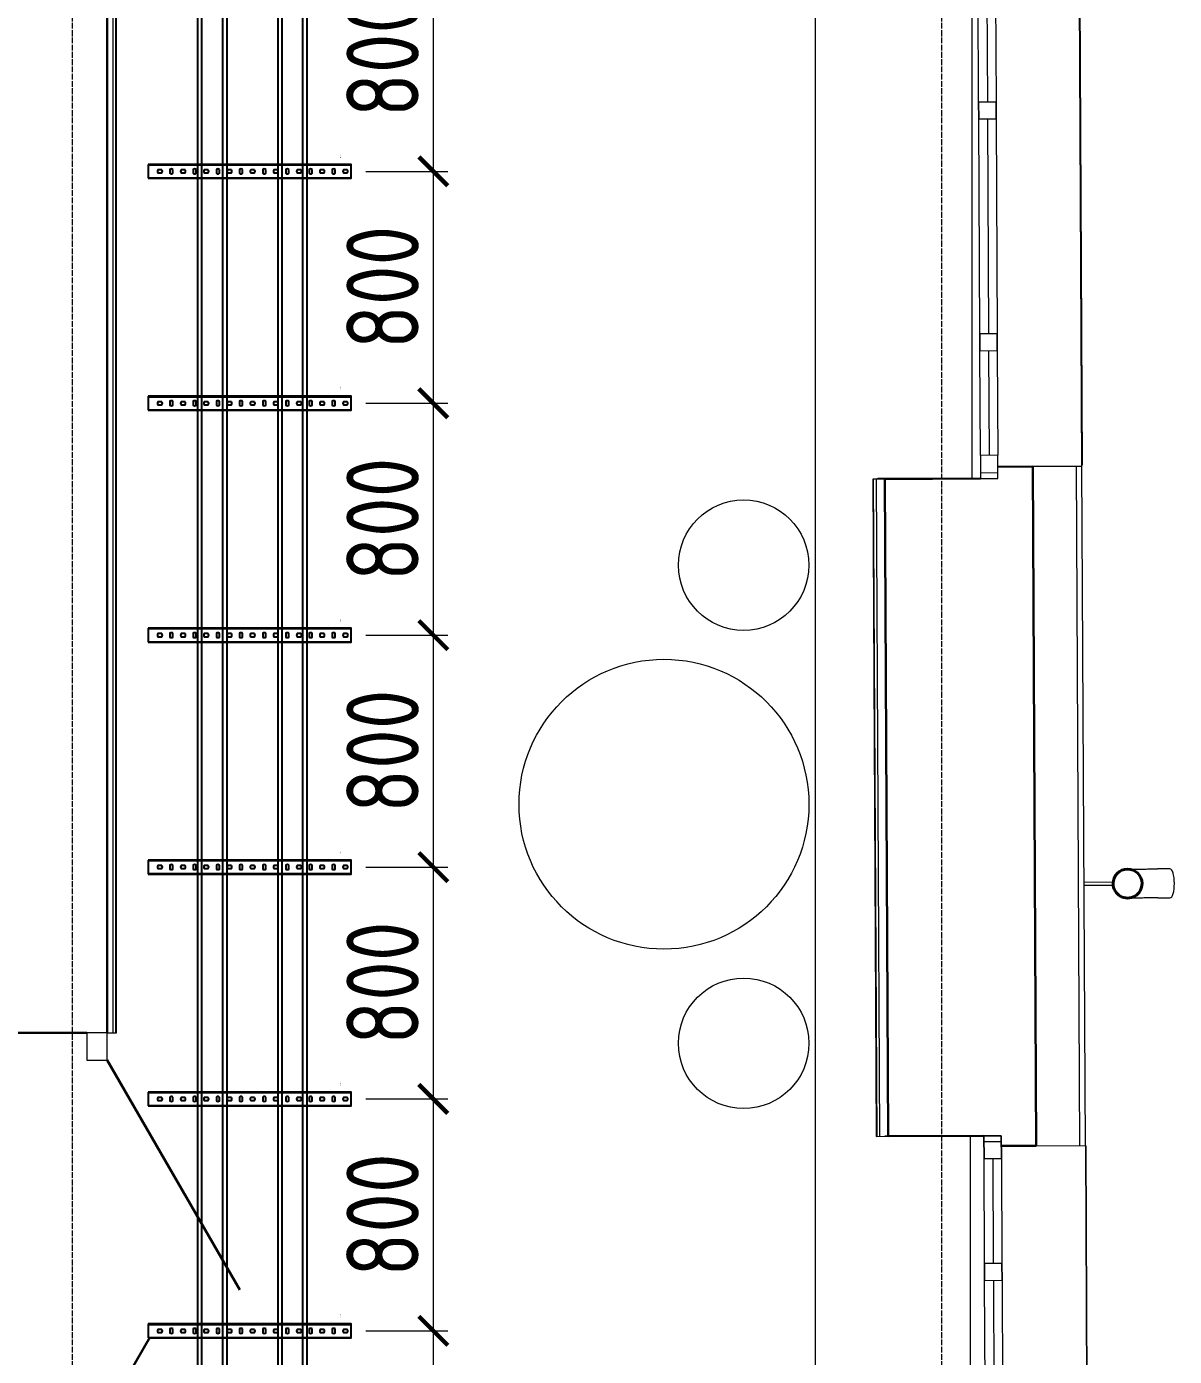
# Model space of a CAD drawing. Header units: millimetres. Extents: x -42533 to 645315, y 3457 to 82611.
# Drawn here: x 280388 to 284348, y 53176 to 57764 of the extents above; entities that cross this region are included whole.
import ezdxf
from ezdxf.enums import TextEntityAlignment as Align

# ---------------------------------------------------------------- set-up
doc = ezdxf.new("R2018")
doc.units = ezdxf.units.MM
doc.linetypes.add('ADSK_Линия сетки', pattern=[25, 20, -2.5, 0, -2.5])
for name, color, linetype in [('00_00_потолок_Панели из стали', 7, 'Continuous'), ('ЭОМ_Лотки авар.', 1, 'Continuous'), ('ЭОМ_Лотки рабочие', 5, 'Continuous')]:
    doc.layers.add(name, color=color, linetype=linetype)
for name, color, linetype, lineweight in [('_ Окна', 7, 'Continuous', 9), ('Двери', 7, 'Continuous', 9), ('Обобщенные модели', 7, 'Continuous', 18), ('Окна', 7, 'Continuous', 9), ('Оси', 253, 'Continuous', 9), ('Перекрытие', 7, 'Continuous', 18), ('Стены внутренние', 7, 'Continuous', 18), ('Стены наружные', 7, 'Continuous', 18), ('Стены несущие', 7, 'Continuous', 30), ('Стены отделка', 7, 'Continuous', 30), ('Стены штриховка', 7, 'Continuous', 9), ('ТХ', 5, 'Continuous', 0), ('ШТРИХОВКА', 252, 'Continuous', 15)]:
    doc.layers.add(name, color=color, linetype=linetype, lineweight=lineweight)
doc.styles.get("Standard").update_dxf_attribs({"font": 'arial.ttf'})
doc.styles.add('М2', font='isocpeur.ttf', dxfattribs={"width": 0.8})
doc.dimstyles.new('М2-100', dxfattribs={"dimtxt": 250, "dimasz": 100, "dimexe": 50, "dimexo": 50, "dimgap": 50, "dimtad": 1, "dimdec": 0, "dimzin": 1, "dimtxsty": 'М2', "dimblk": 'ARCHTICK', "dimcen": 2.5, "dimdle": 50, "dimclre": 256, "dimclrt": 256, "dimadec": 0, "dimazin": 0, "dimtfac": 1, "dimtdec": 0, "dimtix": 1, "dimtmove": 1, "dimatfit": 3, "dimldrblk": 'NONE', "dimfxl": 1, "dimtolj": 1, "dimlwd": 9, "dimlwe": 9, "dimarcsym": 1})

# ---------------------------------------------------------------- blocks, each defined once
blk = doc.blocks.new('ТХ 3 этаж')
at = {"layer": 'ТХ', "color": 8}
for centre, radius in [((9833.8, 29470.9), 225), ((9558.8, 28645.9), 500), ((9833.8, 27820.9), 225)]:
    blk.add_circle(centre, radius, dxfattribs=at)
blk = doc.blocks.new('План 3 этажа')
at = {"layer": '_ Окна', "color": 8}
for p, q in [((3661.828, 31548.423), (3663.658, 31188.427)), ((3663.963, 31128.428), (3667.725, 30388.438)), ((3668.029, 30328.438), (3669.859, 29968.443)), ((3640.165, 29908.291), (3700.164, 29908.596)), ((3651.896, 27600.316), (3711.895, 27600.621)), ((3682.2, 27540.47), (3684.03, 27180.474)), ((3684.335, 27120.475), (3688.096, 26380.485))]:
    blk.add_line(p, q, dxfattribs=at)
at = {"layer": '_ Окна', "color": 8, "lineweight": 18}
for p, q in [((3633.659, 31188.275), (3693.658, 31188.58)), ((3633.964, 31128.276), (3633.659, 31188.275)), ((3693.658, 31188.58), (3693.963, 31128.581)), ((3693.963, 31128.581), (3633.964, 31128.276)), ((3637.725, 30388.285), (3697.724, 30388.59)), ((3638.03, 30328.286), (3637.725, 30388.285)), ((3697.724, 30388.59), (3698.029, 30328.591)), ((3698.029, 30328.591), (3638.03, 30328.286)), ((3699.859, 29968.596), (3639.86, 29968.291)), ((3639.86, 29968.291), (3640.266, 29888.292)), ((3700.266, 29888.597), (3699.859, 29968.596)), ((3640.266, 29888.292), (3700.266, 29888.597)), ((3651.794, 27620.316), (3711.793, 27620.621)), ((3652.201, 27540.317), (3651.794, 27620.316)), ((3711.793, 27620.621), (3712.2, 27540.622)), ((3712.2, 27540.622), (3652.201, 27540.317)), ((3654.031, 27180.322), (3714.03, 27180.627)), ((3654.336, 27120.323), (3654.031, 27180.322)), ((3714.03, 27180.627), (3714.335, 27120.628)), ((3714.335, 27120.628), (3654.336, 27120.323))]:
    blk.add_line(p, q, dxfattribs=at)
at = {"layer": 'Двери', "color": 8}
for p, q in [((627.343, 27975.902), (557.343, 27975.902)), ((557.343, 27975.902), (557.343, 27880.902)), ((627.343, 27880.902), (627.343, 27975.902)), ((557.343, 27880.902), (627.343, 27880.902))]:
    blk.add_line(p, q, dxfattribs=at)
at = {"layer": 'Двери', "color": 8, "lineweight": 30}
for p, q in [((627.343, 27880.902), (1084.843, 27088.489)), ((627.343, 26670.902), (774.843, 26926.379))]:
    blk.add_line(p, q, dxfattribs=at)
at = {"layer": 'Обобщенные модели', "color": 8}
for p, q in [((4293.273, 28541.333), (4250.769, 28541.117)), ((4096.494, 28495.332), (3997.354, 28494.828)), ((3997.404, 28484.828), (4096.544, 28485.332)), ((4251.277, 28441.118), (4293.781, 28441.334))]:
    blk.add_line(p, q, dxfattribs=at)
at = {"layer": 'Обобщенные модели', "color": 8, "flags": 128}
for points in [[(4160.14, 28540.656), (4161.41, 28540.663), (4164.074, 28540.676), (4166.95, 28540.691), (4170.034, 28540.706), (4173.322, 28540.723), (4176.808, 28540.741), (4180.487, 28540.76), (4184.352, 28540.779), (4188.397, 28540.8), (4192.616, 28540.821), (4197.003, 28540.843), (4201.55, 28540.867), (4206.249, 28540.89), (4211.094, 28540.915), (4216.077, 28540.94), (4221.189, 28540.966), (4226.423, 28540.993), (4231.77, 28541.02), (4237.221, 28541.048), (4242.768, 28541.076), (4248.402, 28541.105), (4250.769, 28541.117)], [(4251.277, 28441.118), (4245.61, 28441.089), (4240.025, 28441.061), (4234.533, 28441.033), (4229.142, 28441.006), (4223.86, 28440.979), (4218.696, 28440.952), (4213.659, 28440.927), (4208.755, 28440.902), (4203.994, 28440.878), (4199.383, 28440.854), (4194.929, 28440.832), (4190.64, 28440.81), (4186.521, 28440.789), (4182.58, 28440.769), (4178.823, 28440.75), (4175.257, 28440.732), (4171.886, 28440.715), (4168.716, 28440.698), (4165.753, 28440.683), (4163, 28440.669), (4160.648, 28440.657)]]:
    blk.add_lwpolyline(points, dxfattribs=at)
at = {"layer": 'Обобщенные модели', "color": 8}
for start, end in [(0.291226, 180.291226), (180.291226, 0.291226)]:
    blk.add_arc((4147.377, 28490.591), 52, start, end, dxfattribs=at)
at = {"layer": 'Обобщенные модели', "color": 8, "lineweight": 40}
for start, end in [(0.291226, 180.291226), (180.291226, 0.291226)]:
    blk.add_arc((4147.377, 28490.591), 50, start, end, dxfattribs=at)
at = {"layer": 'Обобщенные модели', "color": 8}
for start_param, end_param in [(4.71238898, 6.28318531), (3.14159265, 4.71238898)]:
    blk.add_ellipse((4293.527, 28491.333), major_axis=(-0.254, 49.999), ratio=0.30901699, start_param=start_param, end_param=end_param, dxfattribs=at)
at = {"layer": 'Окна', "color": 8}
for p, q in [((3633.659, 31188.275), (3631.829, 31548.27)), ((3691.828, 31548.575), (3693.658, 31188.58)), ((3633.659, 31188.275), (3633.964, 31128.276)), ((3693.963, 31128.581), (3693.658, 31188.58)), ((3637.725, 30388.285), (3633.964, 31128.276)), ((3693.963, 31128.581), (3697.724, 30388.59)), ((3637.725, 30388.285), (3638.03, 30328.286)), ((3698.029, 30328.591), (3697.724, 30388.59)), ((3639.86, 29968.291), (3638.03, 30328.286)), ((3698.029, 30328.591), (3699.859, 29968.596)), ((3639.86, 29968.291), (3640.266, 29888.292)), ((3700.266, 29888.597), (3699.859, 29968.596)), ((3640.266, 29888.292), (3700.266, 29888.597)), ((3711.793, 27620.621), (3651.794, 27620.316)), ((3651.794, 27620.316), (3652.201, 27540.317)), ((3712.2, 27540.622), (3711.793, 27620.621)), ((3654.031, 27180.322), (3652.201, 27540.317)), ((3712.2, 27540.622), (3714.03, 27180.627)), ((3654.031, 27180.322), (3654.336, 27120.323)), ((3714.335, 27120.628), (3714.03, 27180.627)), ((3658.097, 26380.332), (3654.336, 27120.323)), ((3714.335, 27120.628), (3718.096, 26380.637))]:
    blk.add_line(p, q, dxfattribs=at)
at = {"layer": 'Оси', "color": 8, "linetype": 'ADSK_Линия сетки'}
for p, q in [((506.908, -3523.688), (506.908, 43515.246)), ((3506.908, -3523.688), (3506.908, 43515.246))]:
    blk.add_line(p, q, dxfattribs=at)
at = {"layer": 'Перекрытие', "color": 8}
for p, q in [((3069.973, 31615.201), (3069.973, 25889.228)), ((3610.895, 29889.165), (3610.895, 31628.165)), ((3286.048, 29886.491), (3286.048, 29889.165)), ((3286.048, 29889.165), (3610.895, 29889.165)), ((3606.048, 27618.58), (3310.167, 27618.58)), ((3606.048, 25880.061), (3606.048, 27618.58))]:
    blk.add_line(p, q, dxfattribs=at)
at = {"layer": 'Стены внутренние', "color": 8}
blk.add_line((3310.271, 29886.614), (3310.258, 29889.165), dxfattribs=at)
at = {"layer": 'Стены наружные', "color": 8}
for p, q in [((3990.058, 29930.07), (3981.621, 31590.049)), ((3982.612, 31591.734), (3991.036, 29934.506)), ((3990.036, 29934.501), (3991.036, 29934.506)), ((4001.968, 27587.096), (4010.481, 25912.117)), ((4001.974, 27585.924), (4002.973, 27585.929)), ((4002.973, 27585.929), (4011.476, 25913.076))]:
    blk.add_line(p, q, dxfattribs=at)
at = {"layer": 'Стены несущие', "color": 8}
for p, q in [((627.343, 27975.902), (627.343, 34073.902)), ((3820.061, 29929.206), (3700.062, 29928.596)), ((3831.97, 27586.231), (3820.061, 29929.206)), ((3640.266, 29888.292), (3310.271, 29886.614)), ((3310.271, 29886.614), (3321.798, 27618.639)), ((247.343, 27975.902), (557.343, 27975.902)), ((3321.798, 27618.639), (3651.794, 27620.316)), ((3711.971, 27585.621), (3831.97, 27586.231))]:
    blk.add_line(p, q, dxfattribs=at)
at = {"layer": 'Стены отделка', "color": 8, "lineweight": 9}
for p, q in [((659.343, 27975.902), (659.343, 34073.902)), ((3990.058, 29930.07), (3820.061, 29929.206)), ((4001.968, 27587.096), (3990.058, 29930.07)), ((3310.271, 29886.614), (3268.271, 29886.401)), ((3268.271, 29886.401), (3279.799, 27618.425)), ((627.343, 27975.902), (659.343, 27975.902)), ((3279.799, 27618.425), (3321.798, 27618.639)), ((3831.97, 27586.231), (4001.968, 27587.096))]:
    blk.add_line(p, q, dxfattribs=at)
at = {"layer": 'Стены штриховка', "color": 8}
for p, q in [((647.343, 27975.902), (647.343, 34073.902)), ((657.343, 27975.902), (657.343, 34073.902)), ((3970.059, 29929.969), (3981.968, 27586.994)), ((3270.271, 29886.411), (3281.799, 27618.435)), ((3280.271, 29886.462), (3291.799, 27618.486))]:
    blk.add_line(p, q, dxfattribs=at)
at = {"layer": 'ЭОМ_Лотки рабочие'}
blk.add_blockref('ТХ 3 этаж', (-7010.895, 118.542), dxfattribs=at)
blk = doc.blocks.new('*U1413')
at = {"color": 0, "linetype": 'Continuous', "lineweight": 25}
for p, q in [((-35.8, -17066.3), (-35.8, -5)), ((35.8, -17066.3), (35.8, -5))]:
    blk.add_line(p, q, dxfattribs=at)
blk.add_lwpolyline([(50.8, -17066.3), (50.8, 0), (-50.8, 0), (-50.8, -17066.3)], close=True, dxfattribs=at)
at = {"color": 0, "flags": 9}
for tag, p in [('АРТИКУЛ', (-59.7, -11.8)), ('НАИМЕНОВАНИЕ', (-59.1, -7)), ('ПРИМЕЧАНИЕ', (-58.8, -17.3))]:
    blk.add_attdef(tag, text='', height=2.5, dxfattribs=at).set_placement(p, align=Align.TOP_LEFT)
at = {"color": 0, "lineweight": 30, "flags": 104}
for tag, p in [('ВЫСОТА', (-59.6, -20.9)), ('ДЛИНА', (-59.5, -36.1)), ('ТОЛЩИНА', (-59, -31)), ('ШИРИНА', (-58.9, -25.1))]:
    blk.add_attdef(tag, text='', height=2.5, dxfattribs=at).set_placement(p, align=Align.TOP_LEFT)
blk = doc.blocks.new('*U1415')
at = {"color": 0, "linetype": 'Continuous', "lineweight": 25}
for p, q in [((-35.8, -16581.9), (-35.8, -5)), ((35.8, -16581.9), (35.8, -5))]:
    blk.add_line(p, q, dxfattribs=at)
blk.add_lwpolyline([(50.8, -16581.9), (50.8, 0), (-50.8, 0), (-50.8, -16581.9)], close=True, dxfattribs=at)
at = {"color": 0, "flags": 9}
for tag, p in [('АРТИКУЛ', (-59.7, -11.8)), ('НАИМЕНОВАНИЕ', (-59.1, -7)), ('ПРИМЕЧАНИЕ', (-58.8, -17.3))]:
    blk.add_attdef(tag, text='', height=2.5, dxfattribs=at).set_placement(p, align=Align.TOP_LEFT)
at = {"color": 0, "lineweight": 30, "flags": 104}
for tag, p in [('ВЫСОТА', (-59.6, -20.9)), ('ДЛИНА', (-59.5, -36.1)), ('ТОЛЩИНА', (-59, -31)), ('ШИРИНА', (-58.9, -25.1))]:
    blk.add_attdef(tag, text='', height=2.5, dxfattribs=at).set_placement(p, align=Align.TOP_LEFT)
blk = doc.blocks.new('*U45')
at = {"color": 0, "linetype": 'ByBlock', "lineweight": -2}
for points in [[(24, -700), (24, 0), (-24, 0), (-24, -700)], [(-22.5, -700), (-22.5, 0)], [(22.5, -700), (22.5, 0)], [(-24, -700), (24, -700)]]:
    blk.add_lwpolyline(points, dxfattribs=at)
at = {"color": 254, "transparency": 33554483}
blk.add_lwpolyline([(0, 0.7), (0, -2.2)], dxfattribs=at)
at = {"color": 0, "linetype": 'ByBlock', "lineweight": -2}
for points in [[(-5.2, -13.3), (-5.2, -26.7, 0.345739), (5.2, -26.7), (5.2, -13.3, 0.345739)], [(-6.7, -54.8, 0.345739), (-6.7, -65.2), (6.7, -65.2, 0.345739), (6.7, -54.8)], [(-5.2, -93.3), (-5.2, -106.7, 0.345739), (5.2, -106.7), (5.2, -93.3, 0.345739)], [(-6.7, -134.8, 0.345739), (-6.7, -145.2), (6.7, -145.2, 0.345739), (6.7, -134.8)], [(-5.2, -173.3), (-5.2, -186.7, 0.345739), (5.2, -186.7), (5.2, -173.3, 0.345739)], [(-6.7, -214.8, 0.345739), (-6.7, -225.2), (6.7, -225.2, 0.345739), (6.7, -214.8)], [(-5.2, -253.3), (-5.2, -266.7, 0.345739), (5.2, -266.7), (5.2, -253.3, 0.345739)], [(-6.7, -294.8, 0.345739), (-6.7, -305.2), (6.7, -305.2, 0.345739), (6.7, -294.8)], [(-5.2, -333.3), (-5.2, -346.7, 0.345739), (5.2, -346.7), (5.2, -333.3, 0.345739)], [(-6.7, -374.8, 0.345739), (-6.7, -385.2), (6.7, -385.2, 0.345739), (6.7, -374.8)], [(-5.2, -413.3), (-5.2, -426.7, 0.345739), (5.2, -426.7), (5.2, -413.3, 0.345739)], [(-6.7, -454.8, 0.345739), (-6.7, -465.2), (6.7, -465.2, 0.345739), (6.7, -454.8)], [(-5.2, -493.3), (-5.2, -506.7, 0.345739), (5.2, -506.7), (5.2, -493.3, 0.345739)], [(-6.7, -534.8, 0.345739), (-6.7, -545.2), (6.7, -545.2, 0.345739), (6.7, -534.8)], [(-5.2, -573.3), (-5.2, -586.7, 0.345739), (5.2, -586.7), (5.2, -573.3, 0.345739)], [(-6.7, -614.8, 0.345739), (-6.7, -625.2), (6.7, -625.2, 0.345739), (6.7, -614.8)], [(-5.2, -653.3), (-5.2, -666.7, 0.345739), (5.2, -666.7), (5.2, -653.3, 0.345739)]]:
    blk.add_lwpolyline(points, format="xyb", close=True, dxfattribs=at)
at = {"flags": 9}
for tag, p in [('АРТИКУЛ', (-58.9, -24.5)), ('ПРИМЕЧАНИЕ', (-58.3, -30.8)), ('НАИМЕНОВАНИЕ', (-58.2, -19.4))]:
    blk.add_attdef(tag, p, '', height=2.5, dxfattribs=at)
at = {"lineweight": 30, "flags": 104}
blk.add_attdef('ДЛИНА', text='', height=2.5, dxfattribs=at).set_placement((-57.7, -34.6), align=Align.TOP_LEFT)
blk = doc.blocks.new('_ArchTick')
at = {"color": 0, "linetype": 'ByBlock', "lineweight": 70, "const_width": 0.15}
blk.add_lwpolyline([(-0.5, -0.5), (0.5, 0.5)], dxfattribs=at)
blk = doc.blocks.new('*D1736')
at = {"layer": '00_00_потолок_Панели из стали', "color": 0, "lineweight": 9, "transparency": 16777216}
blk.add_line((281791.4, 58114.8), (281791.4, 57214.6), dxfattribs=at)
at = {"layer": '00_00_потолок_Панели из стали', "lineweight": 9, "transparency": 16777216}
for p, q in [((281635.7, 58064.8), (281841.4, 58064.8)), ((281558, 57264.6), (281841.4, 57264.6))]:
    blk.add_line(p, q, dxfattribs=at)
at = {"layer": 'Defpoints', "color": 0, "transparency": 16777216}
for p in [(281585.7, 58064.8), (281508, 57264.6), (281791.4, 57264.6)]:
    blk.add_point(p, dxfattribs=at)
at = {"layer": '00_00_потолок_Панели из стали', "color": 0, "lineweight": 9, "transparency": 16777216, "xscale": 100, "yscale": 100, "zscale": 100}
for p, rotation in [((281791.4, 58064.8), 90), ((281791.4, 57264.6), 270)]:
    blk.add_blockref('_ArchTick', p, dxfattribs=dict(at, rotation=rotation))
at = {"layer": '00_00_потолок_Панели из стали', "transparency": 16777216, "insert": (281616.4, 57664.7), "char_height": 250, "attachment_point": 5, "rotation": 90, "style": 'М2'}
blk.add_mtext('\\A1;800', dxfattribs=at)
blk = doc.blocks.new('_None')
blk = doc.blocks.new('*D1737')
at = {"layer": '00_00_потолок_Панели из стали', "color": 0, "lineweight": 9, "transparency": 16777216}
blk.add_line((281791.4, 57314.6), (281791.4, 56414.4), dxfattribs=at)
at = {"layer": '00_00_потолок_Панели из стали', "lineweight": 9, "transparency": 16777216}
for p, q in [((281635.7, 57264.6), (281841.4, 57264.6)), ((281558, 56464.4), (281841.4, 56464.4))]:
    blk.add_line(p, q, dxfattribs=at)
at = {"layer": 'Defpoints', "color": 0, "transparency": 16777216}
for p in [(281585.7, 57264.6), (281508, 56464.4), (281791.4, 56464.4)]:
    blk.add_point(p, dxfattribs=at)
at = {"layer": '00_00_потолок_Панели из стали', "color": 0, "lineweight": 9, "transparency": 16777216, "xscale": 100, "yscale": 100, "zscale": 100}
for p, rotation in [((281791.4, 57264.6), 90), ((281791.4, 56464.4), 270)]:
    blk.add_blockref('_ArchTick', p, dxfattribs=dict(at, rotation=rotation))
at = {"layer": '00_00_потолок_Панели из стали', "transparency": 16777216, "insert": (281616.4, 56864.5), "char_height": 250, "attachment_point": 5, "rotation": 90, "style": 'М2'}
blk.add_mtext('\\A1;800', dxfattribs=at)
blk = doc.blocks.new('*D1738')
at = {"layer": '00_00_потолок_Панели из стали', "color": 0, "lineweight": 9, "transparency": 16777216}
blk.add_line((281791.4, 56514.4), (281791.4, 55614.2), dxfattribs=at)
at = {"layer": '00_00_потолок_Панели из стали', "lineweight": 9, "transparency": 16777216}
for p, q in [((281635.7, 56464.4), (281841.4, 56464.4)), ((281558, 55664.2), (281841.4, 55664.2))]:
    blk.add_line(p, q, dxfattribs=at)
at = {"layer": 'Defpoints', "color": 0, "transparency": 16777216}
for p in [(281585.7, 56464.4), (281508, 55664.2), (281791.4, 55664.2)]:
    blk.add_point(p, dxfattribs=at)
at = {"layer": '00_00_потолок_Панели из стали', "color": 0, "lineweight": 9, "transparency": 16777216, "xscale": 100, "yscale": 100, "zscale": 100}
for p, rotation in [((281791.4, 56464.4), 90), ((281791.4, 55664.2), 270)]:
    blk.add_blockref('_ArchTick', p, dxfattribs=dict(at, rotation=rotation))
at = {"layer": '00_00_потолок_Панели из стали', "transparency": 16777216, "insert": (281616.4, 56064.3), "char_height": 250, "attachment_point": 5, "rotation": 90, "style": 'М2'}
blk.add_mtext('\\A1;800', dxfattribs=at)
blk = doc.blocks.new('*D1739')
at = {"layer": '00_00_потолок_Панели из стали', "color": 0, "lineweight": 9, "transparency": 16777216}
blk.add_line((281791.4, 55714.2), (281791.4, 54814), dxfattribs=at)
at = {"layer": '00_00_потолок_Панели из стали', "lineweight": 9, "transparency": 16777216}
for p, q in [((281635.7, 55664.2), (281841.4, 55664.2)), ((281558, 54864), (281841.4, 54864))]:
    blk.add_line(p, q, dxfattribs=at)
at = {"layer": 'Defpoints', "color": 0, "transparency": 16777216}
for p in [(281585.7, 55664.2), (281508, 54864), (281791.4, 54864)]:
    blk.add_point(p, dxfattribs=at)
at = {"layer": '00_00_потолок_Панели из стали', "color": 0, "lineweight": 9, "transparency": 16777216, "xscale": 100, "yscale": 100, "zscale": 100}
for p, rotation in [((281791.4, 55664.2), 90), ((281791.4, 54864), 270)]:
    blk.add_blockref('_ArchTick', p, dxfattribs=dict(at, rotation=rotation))
at = {"layer": '00_00_потолок_Панели из стали', "transparency": 16777216, "insert": (281616.4, 55264.1), "char_height": 250, "attachment_point": 5, "rotation": 90, "style": 'М2'}
blk.add_mtext('\\A1;800', dxfattribs=at)
blk = doc.blocks.new('*D1740')
at = {"layer": '00_00_потолок_Панели из стали', "color": 0, "lineweight": 9, "transparency": 16777216}
blk.add_line((281791.4, 54914), (281791.4, 54013.8), dxfattribs=at)
at = {"layer": '00_00_потолок_Панели из стали', "lineweight": 9, "transparency": 16777216}
for p, q in [((281635.7, 54864), (281841.4, 54864)), ((281558, 54063.8), (281841.4, 54063.8))]:
    blk.add_line(p, q, dxfattribs=at)
at = {"layer": 'Defpoints', "color": 0, "transparency": 16777216}
for p in [(281585.7, 54864), (281508, 54063.8), (281791.4, 54063.8)]:
    blk.add_point(p, dxfattribs=at)
at = {"layer": '00_00_потолок_Панели из стали', "color": 0, "lineweight": 9, "transparency": 16777216, "xscale": 100, "yscale": 100, "zscale": 100}
for p, rotation in [((281791.4, 54864), 90), ((281791.4, 54063.8), 270)]:
    blk.add_blockref('_ArchTick', p, dxfattribs=dict(at, rotation=rotation))
at = {"layer": '00_00_потолок_Панели из стали', "transparency": 16777216, "insert": (281616.4, 54463.9), "char_height": 250, "attachment_point": 5, "rotation": 90, "style": 'М2'}
blk.add_mtext('\\A1;800', dxfattribs=at)
blk = doc.blocks.new('*D1741')
at = {"layer": '00_00_потолок_Панели из стали', "color": 0, "lineweight": 9, "transparency": 16777216}
blk.add_line((281791.4, 54113.8), (281791.4, 53213.6), dxfattribs=at)
at = {"layer": '00_00_потолок_Панели из стали', "lineweight": 9, "transparency": 16777216}
for p, q in [((281635.7, 54063.8), (281841.4, 54063.8)), ((281558, 53263.6), (281841.4, 53263.6))]:
    blk.add_line(p, q, dxfattribs=at)
at = {"layer": 'Defpoints', "color": 0, "transparency": 16777216}
for p in [(281585.7, 54063.8), (281508, 53263.6), (281791.4, 53263.6)]:
    blk.add_point(p, dxfattribs=at)
at = {"layer": '00_00_потолок_Панели из стали', "color": 0, "lineweight": 9, "transparency": 16777216, "xscale": 100, "yscale": 100, "zscale": 100}
for p, rotation in [((281791.4, 54063.8), 90), ((281791.4, 53263.6), 270)]:
    blk.add_blockref('_ArchTick', p, dxfattribs=dict(at, rotation=rotation))
at = {"layer": '00_00_потолок_Панели из стали', "transparency": 16777216, "insert": (281616.4, 53663.7), "char_height": 250, "attachment_point": 5, "rotation": 90, "style": 'М2'}
blk.add_mtext('\\A1;800', dxfattribs=at)
blk = doc.blocks.new('*D1722')
at = {"layer": '00_00_потолок_Панели из стали', "color": 0, "lineweight": 9, "transparency": 16777216}
blk.add_line((281791.4, 53313.6), (281791.4, 52413.4), dxfattribs=at)
at = {"layer": '00_00_потолок_Панели из стали', "lineweight": 9, "transparency": 16777216}
for p, q in [((281635.7, 53263.6), (281841.4, 53263.6)), ((281558, 52463.4), (281841.4, 52463.4))]:
    blk.add_line(p, q, dxfattribs=at)
at = {"layer": 'Defpoints', "color": 0, "transparency": 16777216}
for p in [(281585.7, 53263.6), (281508, 52463.4), (281791.4, 52463.4)]:
    blk.add_point(p, dxfattribs=at)
at = {"layer": '00_00_потолок_Панели из стали', "color": 0, "lineweight": 9, "transparency": 16777216, "xscale": 100, "yscale": 100, "zscale": 100}
for p, rotation in [((281791.4, 53263.6), 90), ((281791.4, 52463.4), 270)]:
    blk.add_blockref('_ArchTick', p, dxfattribs=dict(at, rotation=rotation))
at = {"layer": '00_00_потолок_Панели из стали', "transparency": 16777216, "insert": (281616.4, 52863.5), "char_height": 250, "attachment_point": 5, "rotation": 90, "style": 'М2'}
blk.add_mtext('\\A1;800', dxfattribs=at)

msp = doc.modelspace()

# ---------------------------------------------------------------- block references
at = {"layer": 'ШТРИХОВКА'}
msp.add_blockref('План 3 этажа', (280039.2, 26316.4), dxfattribs=at)
at = {"layer": 'ЭОМ_Лотки авар.', "color": 1}
msp.add_blockref('*U1415', (281305.9, 63012.2), dxfattribs=at)
at = {"layer": 'ЭОМ_Лотки рабочие'}
msp.add_blockref('*U1413', (281028.9, 63012.2), dxfattribs=at)
ref = msp.add_blockref('*U45', (281508, 57264.6), dxfattribs=dict(at, rotation=270))
lines = msp.add_mtext('700 мм', dxfattribs={"layer": '0', "insert": (281473.4, 57322.3), "char_height": 2.5, "attachment_point": 1, "rotation": 270})
ref.add_attrib('ДЛИНА', '', (281473.4, 57322.3), dxfattribs={"flags": 2}).embed_mtext(lines)
ref = msp.add_blockref('*U45', (281508, 56464.4), dxfattribs=dict(at, rotation=270))
lines = msp.add_mtext('700 мм', dxfattribs={"layer": '0', "insert": (281473.4, 56522.1), "char_height": 2.5, "attachment_point": 1, "rotation": 270})
ref.add_attrib('ДЛИНА', '', (281473.4, 56522.1), dxfattribs={"flags": 2}).embed_mtext(lines)
ref = msp.add_blockref('*U45', (281508, 55664.2), dxfattribs=dict(at, rotation=270))
lines = msp.add_mtext('700 мм', dxfattribs={"layer": '0', "insert": (281473.4, 55721.9), "char_height": 2.5, "attachment_point": 1, "rotation": 270})
ref.add_attrib('ДЛИНА', '', (281473.4, 55721.9), dxfattribs={"flags": 2}).embed_mtext(lines)
ref = msp.add_blockref('*U45', (281508, 54864), dxfattribs=dict(at, rotation=270))
lines = msp.add_mtext('700 мм', dxfattribs={"layer": '0', "insert": (281473.4, 54921.7), "char_height": 2.5, "attachment_point": 1, "rotation": 270})
ref.add_attrib('ДЛИНА', '', (281473.4, 54921.7), dxfattribs={"flags": 2}).embed_mtext(lines)
ref = msp.add_blockref('*U45', (281508, 54063.8), dxfattribs=dict(at, rotation=270))
lines = msp.add_mtext('700 мм', dxfattribs={"layer": '0', "insert": (281473.4, 54121.5), "char_height": 2.5, "attachment_point": 1, "rotation": 270})
ref.add_attrib('ДЛИНА', '', (281473.4, 54121.5), dxfattribs={"flags": 2}).embed_mtext(lines)
ref = msp.add_blockref('*U45', (281508, 53263.6), dxfattribs=dict(at, rotation=270))
lines = msp.add_mtext('700 мм', dxfattribs={"layer": '0', "insert": (281473.4, 53321.3), "char_height": 2.5, "attachment_point": 1, "rotation": 270})
ref.add_attrib('ДЛИНА', '', (281473.4, 53321.3), dxfattribs={"flags": 2}).embed_mtext(lines)

# ---------------------------------------------------------------- dimensions: what is measured, and where the dimension line sits
at = {"layer": '00_00_потолок_Панели из стали'}
for base, p1, p2, picture, middle in [((281791.4, 57264.6), (281585.7, 58064.8), (281508, 57264.6), '*D1736', (281616.4, 57664.7)), ((281791.4, 56464.4), (281585.7, 57264.6), (281508, 56464.4), '*D1737', (281616.4, 56864.5)), ((281791.4, 55664.2), (281585.7, 56464.4), (281508, 55664.2), '*D1738', (281616.4, 56064.3)), ((281791.4, 54864), (281585.7, 55664.2), (281508, 54864), '*D1739', (281616.4, 55264.1)), ((281791.4, 54063.8), (281585.7, 54864), (281508, 54063.8), '*D1740', (281616.4, 54463.9)), ((281791.4, 53263.6), (281585.7, 54063.8), (281508, 53263.6), '*D1741', (281616.4, 53663.7)), ((281791.4, 52463.4), (281585.7, 53263.6), (281508, 52463.4), '*D1722', (281616.4, 52863.5))]:
    dim = msp.add_linear_dim(base=base, p1=p1, p2=p2, angle=90, dimstyle='М2-100', dxfattribs=at)
    dim.commit()
    dim.dimension.update_dxf_attribs({"geometry": picture, "text_midpoint": middle})

doc.saveas('drawing.dxf')
